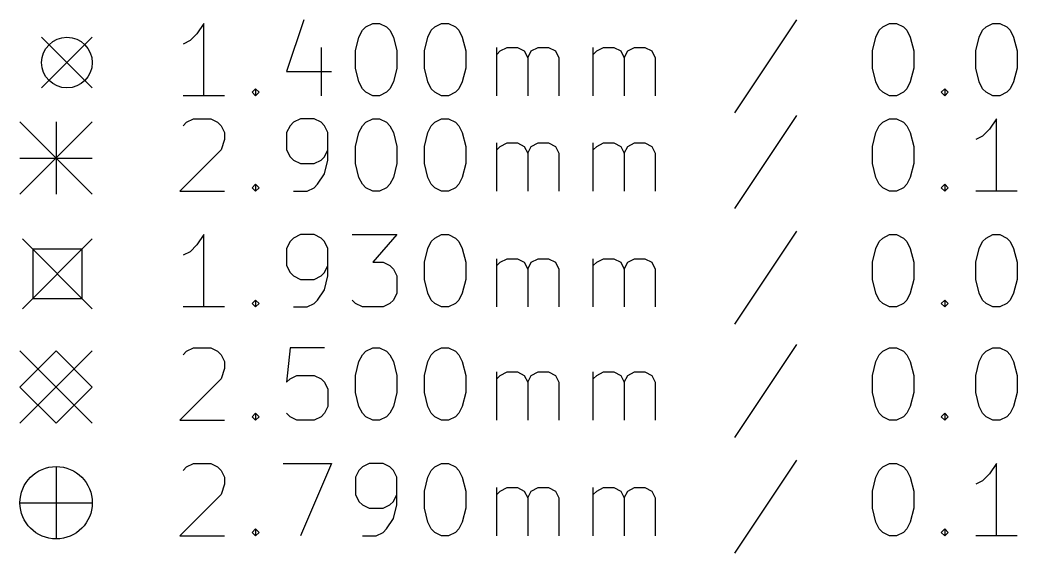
# Model space of a CAD drawing. Extents: x 53 to 275, y -173 to -40.
# Drawn here: x 52.95 to 80.51, y -173.21 to -158.47 of the extents above; entities that cross this region are included whole.
import ezdxf

# ---------------------------------------------------------------- set-up
doc = ezdxf.new("R2010")
doc.units = 0
doc.layers.add('BLACK', color=7, linetype='CONTINUOUS')

msp = doc.modelspace()

# ---------------------------------------------------------------- linework, layer by layer
at = {"layer": 'BLACK', "linetype": 'CONTINUOUS'}
for p, q in [((60.795863, -158.4696), (60.319673, -159.898171)), ((74.414912, -158.4696), (72.700627, -161.041028)), ((58.033958, -158.564838), (57.843482, -158.850552)), ((58.033958, -160.564838), (58.033958, -158.564838)), ((62.414911, -158.755314), (62.510149, -158.660076)), ((62.510149, -158.660076), (62.700625, -158.564838)), ((62.700625, -158.564838), (62.891102, -158.564838)), ((62.891102, -158.564838), (63.081578, -158.660076)), ((63.081578, -158.660076), (63.176816, -158.755314)), ((64.319673, -158.755314), (64.414911, -158.660076)), ((64.414911, -158.660076), (64.605387, -158.564838)), ((64.605387, -158.564838), (64.795864, -158.564838)), ((64.795864, -158.564838), (64.98634, -158.660076)), ((64.98634, -158.660076), (65.081578, -158.755314)), ((76.700627, -158.755314), (76.795865, -158.660076)), ((76.795865, -158.660076), (76.986341, -158.564838)), ((76.986341, -158.564838), (77.176818, -158.564838)), ((77.176818, -158.564838), (77.367294, -158.660076)), ((77.367294, -158.660076), (77.462532, -158.755314)), ((79.55777, -158.755314), (79.653008, -158.660076)), ((79.653008, -158.660076), (79.843484, -158.564838)), ((79.843484, -158.564838), (80.033961, -158.564838)), ((80.033961, -158.564838), (80.224437, -158.660076)), ((80.224437, -158.660076), (80.319675, -158.755314)), ((53.55, -158.95), (54.95, -160.35)), ((54.95, -158.95), (53.55, -160.35)), ((57.843482, -158.850552), (57.653006, -159.041028)), ((62.224435, -159.326742), (62.319673, -158.94579)), ((62.319673, -158.94579), (62.414911, -158.755314)), ((63.176816, -158.755314), (63.272054, -158.94579)), ((63.272054, -158.94579), (63.367292, -159.326742)), ((64.129197, -159.326742), (64.224435, -158.94579)), ((64.224435, -158.94579), (64.319673, -158.755314)), ((65.081578, -158.755314), (65.176816, -158.94579)), ((65.176816, -158.94579), (65.272054, -159.326742)), ((76.510151, -159.326742), (76.605389, -158.94579)), ((76.605389, -158.94579), (76.700627, -158.755314)), ((77.462532, -158.755314), (77.55777, -158.94579)), ((77.55777, -158.94579), (77.653008, -159.326742)), ((79.367294, -159.326742), (79.462532, -158.94579)), ((79.462532, -158.94579), (79.55777, -158.755314)), ((80.319675, -158.755314), (80.414913, -158.94579)), ((80.414913, -158.94579), (80.510151, -159.326742)), ((57.653006, -159.041028), (57.46253, -159.136266)), ((61.272054, -159.231504), (61.272054, -160.564838)), ((66.129197, -160.564838), (66.129197, -159.231504)), ((66.224435, -159.326742), (66.414911, -159.231504)), ((66.414911, -159.231504), (66.700626, -159.231504)), ((66.700626, -159.231504), (66.891102, -159.326742)), ((67.081578, -159.326742), (67.272054, -159.231504)), ((67.272054, -159.231504), (67.557768, -159.231504)), ((67.557768, -159.231504), (67.748245, -159.326742)), ((68.795864, -160.564838), (68.795864, -159.231504)), ((68.891102, -159.326742), (69.081578, -159.231504)), ((69.081578, -159.231504), (69.367293, -159.231504)), ((69.367293, -159.231504), (69.557769, -159.326742)), ((69.748245, -159.326742), (69.938721, -159.231504)), ((69.938721, -159.231504), (70.224435, -159.231504)), ((70.224435, -159.231504), (70.414912, -159.326742)), ((62.224435, -159.802933), (62.224435, -159.326742)), ((63.367292, -159.326742), (63.367292, -159.802933)), ((64.129197, -159.802933), (64.129197, -159.326742)), ((65.272054, -159.326742), (65.272054, -159.802933)), ((66.129197, -159.42198), (66.224435, -159.326742)), ((66.891102, -159.326742), (66.98634, -159.517219)), ((66.98634, -159.517219), (67.081578, -159.326742)), ((66.98634, -159.517219), (66.98634, -160.564838)), ((67.748245, -159.326742), (67.843483, -159.517219)), ((67.843483, -159.517219), (67.843483, -160.564838)), ((68.795864, -159.42198), (68.891102, -159.326742)), ((69.557769, -159.326742), (69.653007, -159.517219)), ((69.653007, -159.517219), (69.748245, -159.326742)), ((69.653007, -159.517219), (69.653007, -160.564838)), ((70.414912, -159.326742), (70.51015, -159.517219)), ((70.51015, -159.517219), (70.51015, -160.564838)), ((76.510151, -159.802933), (76.510151, -159.326742)), ((77.653008, -159.326742), (77.653008, -159.802933)), ((79.367294, -159.802933), (79.367294, -159.326742)), ((80.510151, -159.326742), (80.510151, -159.802933)), ((62.319673, -160.183885), (62.224435, -159.802933)), ((63.367292, -159.802933), (63.272054, -160.183885)), ((64.224435, -160.183885), (64.129197, -159.802933)), ((65.272054, -159.802933), (65.176816, -160.183885)), ((76.605389, -160.183885), (76.510151, -159.802933)), ((77.653008, -159.802933), (77.55777, -160.183885)), ((79.462532, -160.183885), (79.367294, -159.802933)), ((80.510151, -159.802933), (80.414913, -160.183885)), ((60.319673, -159.898171), (61.557768, -159.898171)), ((59.367292, -160.4696), (59.46253, -160.374361)), ((59.46253, -160.374361), (59.557768, -160.4696)), ((59.46253, -160.374361), (59.46253, -160.564838)), ((62.414911, -160.374361), (62.319673, -160.183885)), ((62.510149, -160.4696), (62.414911, -160.374361)), ((63.176816, -160.374361), (63.081578, -160.4696)), ((63.272054, -160.183885), (63.176816, -160.374361)), ((64.319673, -160.374361), (64.224435, -160.183885)), ((64.414911, -160.4696), (64.319673, -160.374361)), ((65.081578, -160.374361), (64.98634, -160.4696)), ((65.176816, -160.183885), (65.081578, -160.374361)), ((76.700627, -160.374361), (76.605389, -160.183885)), ((76.795865, -160.4696), (76.700627, -160.374361)), ((77.462532, -160.374361), (77.367294, -160.4696)), ((77.55777, -160.183885), (77.462532, -160.374361)), ((78.414913, -160.4696), (78.510151, -160.374361)), ((78.510151, -160.374361), (78.605389, -160.4696)), ((78.510151, -160.374361), (78.510151, -160.564838)), ((79.55777, -160.374361), (79.462532, -160.183885)), ((79.653008, -160.4696), (79.55777, -160.374361)), ((80.319675, -160.374361), (80.224437, -160.4696)), ((80.414913, -160.183885), (80.319675, -160.374361)), ((58.605387, -160.564838), (57.46253, -160.564838)), ((59.46253, -160.564838), (59.367292, -160.4696)), ((59.557768, -160.4696), (59.46253, -160.564838)), ((62.700625, -160.564838), (62.510149, -160.4696)), ((62.891102, -160.564838), (62.700625, -160.564838)), ((63.081578, -160.4696), (62.891102, -160.564838)), ((64.605387, -160.564838), (64.414911, -160.4696)), ((64.795864, -160.564838), (64.605387, -160.564838)), ((64.98634, -160.4696), (64.795864, -160.564838)), ((76.986341, -160.564838), (76.795865, -160.4696)), ((77.176818, -160.564838), (76.986341, -160.564838)), ((77.367294, -160.4696), (77.176818, -160.564838)), ((78.510151, -160.564838), (78.414913, -160.4696)), ((78.605389, -160.4696), (78.510151, -160.564838)), ((79.843484, -160.564838), (79.653008, -160.4696)), ((80.033961, -160.564838), (79.843484, -160.564838)), ((80.224437, -160.4696), (80.033961, -160.564838)), ((57.557768, -161.300076), (57.748244, -161.204838)), ((57.748244, -161.204838), (58.224435, -161.204838)), ((58.224435, -161.204838), (58.414911, -161.300076)), ((60.700625, -161.204838), (60.510149, -161.300076)), ((61.081578, -161.204838), (60.700625, -161.204838)), ((61.272054, -161.300076), (61.081578, -161.204838)), ((62.510149, -161.300076), (62.700625, -161.204838)), ((62.700625, -161.204838), (62.891102, -161.204838)), ((62.891102, -161.204838), (63.081578, -161.300076)), ((64.414911, -161.300076), (64.605387, -161.204838)), ((64.605387, -161.204838), (64.795864, -161.204838)), ((64.795864, -161.204838), (64.98634, -161.300076)), ((74.414912, -161.1096), (72.700627, -163.681028)), ((76.795865, -161.300076), (76.986341, -161.204838)), ((76.986341, -161.204838), (77.176818, -161.204838)), ((77.176818, -161.204838), (77.367294, -161.300076)), ((79.938722, -161.204838), (79.748246, -161.490552)), ((79.938722, -163.204838), (79.938722, -161.204838)), ((52.95, -161.29), (54.95, -163.29)), ((54.95, -161.29), (52.95, -163.29)), ((53.95, -161.29), (53.95, -163.29)), ((57.46253, -161.395314), (57.557768, -161.300076)), ((58.414911, -161.300076), (58.510149, -161.395314)), ((58.510149, -161.395314), (58.605387, -161.58579)), ((60.414911, -161.395314), (60.319673, -161.58579)), ((60.510149, -161.300076), (60.414911, -161.395314)), ((61.367292, -161.395314), (61.272054, -161.300076)), ((61.46253, -161.58579), (61.367292, -161.395314)), ((62.319673, -161.58579), (62.414911, -161.395314)), ((62.414911, -161.395314), (62.510149, -161.300076)), ((63.081578, -161.300076), (63.176816, -161.395314)), ((63.176816, -161.395314), (63.272054, -161.58579)), ((64.224435, -161.58579), (64.319673, -161.395314)), ((64.319673, -161.395314), (64.414911, -161.300076)), ((64.98634, -161.300076), (65.081578, -161.395314)), ((65.081578, -161.395314), (65.176816, -161.58579)), ((76.605389, -161.58579), (76.700627, -161.395314)), ((76.700627, -161.395314), (76.795865, -161.300076)), ((77.367294, -161.300076), (77.462532, -161.395314)), ((77.462532, -161.395314), (77.55777, -161.58579)), ((79.748246, -161.490552), (79.55777, -161.681028)), ((58.605387, -161.776266), (58.510149, -162.06198)), ((58.605387, -161.58579), (58.605387, -161.776266)), ((60.319673, -161.58579), (60.319673, -162.06198)), ((61.46253, -162.347695), (61.46253, -161.58579)), ((62.224435, -161.966742), (62.319673, -161.58579)), ((63.272054, -161.58579), (63.367292, -161.966742)), ((64.129197, -161.966742), (64.224435, -161.58579)), ((65.176816, -161.58579), (65.272054, -161.966742)), ((76.510151, -161.966742), (76.605389, -161.58579)), ((77.55777, -161.58579), (77.653008, -161.966742)), ((79.55777, -161.681028), (79.367294, -161.776266)), ((62.224435, -162.442933), (62.224435, -161.966742)), ((63.367292, -161.966742), (63.367292, -162.442933)), ((64.129197, -162.442933), (64.129197, -161.966742)), ((65.272054, -161.966742), (65.272054, -162.442933)), ((66.129197, -163.204838), (66.129197, -161.871504)), ((66.129197, -162.06198), (66.224435, -161.966742)), ((66.224435, -161.966742), (66.414911, -161.871504)), ((66.414911, -161.871504), (66.700626, -161.871504)), ((66.700626, -161.871504), (66.891102, -161.966742)), ((66.891102, -161.966742), (66.98634, -162.157219)), ((66.98634, -162.157219), (67.081578, -161.966742)), ((67.081578, -161.966742), (67.272054, -161.871504)), ((67.272054, -161.871504), (67.557768, -161.871504)), ((67.557768, -161.871504), (67.748245, -161.966742)), ((67.748245, -161.966742), (67.843483, -162.157219)), ((68.795864, -163.204838), (68.795864, -161.871504)), ((68.795864, -162.06198), (68.891102, -161.966742)), ((68.891102, -161.966742), (69.081578, -161.871504)), ((69.081578, -161.871504), (69.367293, -161.871504)), ((69.367293, -161.871504), (69.557769, -161.966742)), ((69.557769, -161.966742), (69.653007, -162.157219)), ((69.653007, -162.157219), (69.748245, -161.966742)), ((69.748245, -161.966742), (69.938721, -161.871504)), ((69.938721, -161.871504), (70.224435, -161.871504)), ((70.224435, -161.871504), (70.414912, -161.966742)), ((70.414912, -161.966742), (70.51015, -162.157219)), ((76.510151, -162.442933), (76.510151, -161.966742)), ((77.653008, -161.966742), (77.653008, -162.442933)), ((52.95, -162.29), (54.95, -162.29)), ((58.510149, -162.06198), (57.367292, -163.204838)), ((60.319673, -162.06198), (60.414911, -162.252457)), ((60.414911, -162.252457), (60.510149, -162.347695)), ((61.272054, -162.347695), (61.367292, -162.252457)), ((61.367292, -162.252457), (61.46253, -162.06198)), ((66.98634, -162.157219), (66.98634, -163.204838)), ((67.843483, -162.157219), (67.843483, -163.204838)), ((69.653007, -162.157219), (69.653007, -163.204838)), ((70.51015, -162.157219), (70.51015, -163.204838)), ((60.510149, -162.347695), (60.700625, -162.442933)), ((60.700625, -162.442933), (61.081578, -162.442933)), ((61.081578, -162.442933), (61.272054, -162.347695)), ((61.367292, -162.728647), (61.46253, -162.347695)), ((62.319673, -162.823885), (62.224435, -162.442933)), ((63.367292, -162.442933), (63.272054, -162.823885)), ((64.224435, -162.823885), (64.129197, -162.442933)), ((65.272054, -162.442933), (65.176816, -162.823885)), ((76.605389, -162.823885), (76.510151, -162.442933)), ((77.653008, -162.442933), (77.55777, -162.823885)), ((61.176816, -163.014361), (61.367292, -162.728647)), ((62.414911, -163.014361), (62.319673, -162.823885)), ((63.272054, -162.823885), (63.176816, -163.014361)), ((64.319673, -163.014361), (64.224435, -162.823885)), ((65.176816, -162.823885), (65.081578, -163.014361)), ((76.700627, -163.014361), (76.605389, -162.823885)), ((77.55777, -162.823885), (77.462532, -163.014361)), ((59.367292, -163.1096), (59.46253, -163.014361)), ((59.46253, -163.204838), (59.367292, -163.1096)), ((59.46253, -163.014361), (59.557768, -163.1096)), ((59.46253, -163.014361), (59.46253, -163.204838)), ((59.557768, -163.1096), (59.46253, -163.204838)), ((60.891101, -163.204838), (61.081578, -163.1096)), ((61.081578, -163.1096), (61.176816, -163.014361)), ((62.510149, -163.1096), (62.414911, -163.014361)), ((62.700625, -163.204838), (62.510149, -163.1096)), ((63.081578, -163.1096), (62.891102, -163.204838)), ((63.176816, -163.014361), (63.081578, -163.1096)), ((64.414911, -163.1096), (64.319673, -163.014361)), ((64.605387, -163.204838), (64.414911, -163.1096)), ((64.98634, -163.1096), (64.795864, -163.204838)), ((65.081578, -163.014361), (64.98634, -163.1096)), ((76.795865, -163.1096), (76.700627, -163.014361)), ((76.986341, -163.204838), (76.795865, -163.1096)), ((77.367294, -163.1096), (77.176818, -163.204838)), ((77.462532, -163.014361), (77.367294, -163.1096)), ((78.414913, -163.1096), (78.510151, -163.014361)), ((78.510151, -163.204838), (78.414913, -163.1096)), ((78.510151, -163.014361), (78.605389, -163.1096)), ((78.510151, -163.014361), (78.510151, -163.204838)), ((78.605389, -163.1096), (78.510151, -163.204838)), ((57.367292, -163.204838), (58.605387, -163.204838)), ((60.510149, -163.204838), (60.891101, -163.204838)), ((62.891102, -163.204838), (62.700625, -163.204838)), ((64.795864, -163.204838), (64.605387, -163.204838)), ((77.176818, -163.204838), (76.986341, -163.204838)), ((80.510151, -163.204838), (79.367294, -163.204838)), ((53.0196, -164.5248), (54.95, -166.4552)), ((54.95, -164.5248), (53.0196, -166.4552)), ((58.033958, -164.404838), (57.843482, -164.690552)), ((58.033958, -166.404838), (58.033958, -164.404838)), ((60.510149, -164.500076), (60.414911, -164.595314)), ((60.700625, -164.404838), (60.510149, -164.500076)), ((61.081578, -164.404838), (60.700625, -164.404838)), ((61.272054, -164.500076), (61.081578, -164.404838)), ((61.367292, -164.595314), (61.272054, -164.500076)), ((62.129197, -164.404838), (63.367292, -164.404838)), ((63.367292, -164.404838), (62.700625, -165.166742)), ((64.319673, -164.595314), (64.414911, -164.500076)), ((64.414911, -164.500076), (64.605387, -164.404838)), ((64.605387, -164.404838), (64.795864, -164.404838)), ((64.795864, -164.404838), (64.98634, -164.500076)), ((64.98634, -164.500076), (65.081578, -164.595314)), ((74.414912, -164.3096), (72.700627, -166.881028)), ((76.700627, -164.595314), (76.795865, -164.500076)), ((76.795865, -164.500076), (76.986341, -164.404838)), ((76.986341, -164.404838), (77.176818, -164.404838)), ((77.176818, -164.404838), (77.367294, -164.500076)), ((77.367294, -164.500076), (77.462532, -164.595314)), ((79.55777, -164.595314), (79.653008, -164.500076)), ((79.653008, -164.500076), (79.843484, -164.404838)), ((79.843484, -164.404838), (80.033961, -164.404838)), ((80.033961, -164.404838), (80.224437, -164.500076)), ((80.224437, -164.500076), (80.319675, -164.595314)), ((54.667306, -164.807494), (53.302294, -164.807494)), ((53.302294, -164.807494), (53.302294, -166.172506)), ((54.667306, -166.172506), (54.667306, -164.807494)), ((57.843482, -164.690552), (57.653006, -164.881028)), ((60.414911, -164.595314), (60.319673, -164.78579)), ((60.319673, -164.78579), (60.319673, -165.26198)), ((61.46253, -164.78579), (61.367292, -164.595314)), ((61.46253, -165.547695), (61.46253, -164.78579)), ((64.129197, -165.166742), (64.224435, -164.78579)), ((64.224435, -164.78579), (64.319673, -164.595314)), ((65.081578, -164.595314), (65.176816, -164.78579)), ((65.176816, -164.78579), (65.272054, -165.166742)), ((76.510151, -165.166742), (76.605389, -164.78579)), ((76.605389, -164.78579), (76.700627, -164.595314)), ((77.462532, -164.595314), (77.55777, -164.78579)), ((77.55777, -164.78579), (77.653008, -165.166742)), ((79.367294, -165.166742), (79.462532, -164.78579)), ((79.462532, -164.78579), (79.55777, -164.595314)), ((80.319675, -164.595314), (80.414913, -164.78579)), ((80.414913, -164.78579), (80.510151, -165.166742)), ((57.653006, -164.881028), (57.46253, -164.976266)), ((66.129197, -166.404838), (66.129197, -165.071504)), ((66.224435, -165.166742), (66.414911, -165.071504)), ((66.414911, -165.071504), (66.700626, -165.071504)), ((66.700626, -165.071504), (66.891102, -165.166742)), ((67.081578, -165.166742), (67.272054, -165.071504)), ((67.272054, -165.071504), (67.557768, -165.071504)), ((67.557768, -165.071504), (67.748245, -165.166742)), ((68.795864, -166.404838), (68.795864, -165.071504)), ((68.891102, -165.166742), (69.081578, -165.071504)), ((69.081578, -165.071504), (69.367293, -165.071504)), ((69.367293, -165.071504), (69.557769, -165.166742)), ((69.748245, -165.166742), (69.938721, -165.071504)), ((69.938721, -165.071504), (70.224435, -165.071504)), ((70.224435, -165.071504), (70.414912, -165.166742)), ((60.319673, -165.26198), (60.414911, -165.452457)), ((61.367292, -165.452457), (61.46253, -165.26198)), ((62.700625, -165.166742), (62.98634, -165.166742)), ((62.98634, -165.166742), (63.176816, -165.26198)), ((63.176816, -165.26198), (63.272054, -165.357219)), ((63.272054, -165.357219), (63.367292, -165.547695)), ((64.129197, -165.642933), (64.129197, -165.166742)), ((65.272054, -165.166742), (65.272054, -165.642933)), ((66.129197, -165.26198), (66.224435, -165.166742)), ((66.891102, -165.166742), (66.98634, -165.357219)), ((66.98634, -165.357219), (67.081578, -165.166742)), ((66.98634, -165.357219), (66.98634, -166.404838)), ((67.748245, -165.166742), (67.843483, -165.357219)), ((67.843483, -165.357219), (67.843483, -166.404838)), ((68.795864, -165.26198), (68.891102, -165.166742)), ((69.557769, -165.166742), (69.653007, -165.357219)), ((69.653007, -165.357219), (69.748245, -165.166742)), ((69.653007, -165.357219), (69.653007, -166.404838)), ((70.414912, -165.166742), (70.51015, -165.357219)), ((70.51015, -165.357219), (70.51015, -166.404838)), ((76.510151, -165.642933), (76.510151, -165.166742)), ((77.653008, -165.166742), (77.653008, -165.642933)), ((79.367294, -165.642933), (79.367294, -165.166742)), ((80.510151, -165.166742), (80.510151, -165.642933)), ((60.414911, -165.452457), (60.510149, -165.547695)), ((60.510149, -165.547695), (60.700625, -165.642933)), ((61.081578, -165.642933), (61.272054, -165.547695)), ((61.272054, -165.547695), (61.367292, -165.452457)), ((61.367292, -165.928647), (61.46253, -165.547695)), ((63.367292, -165.547695), (63.367292, -166.023885)), ((60.700625, -165.642933), (61.081578, -165.642933)), ((64.224435, -166.023885), (64.129197, -165.642933)), ((65.272054, -165.642933), (65.176816, -166.023885)), ((76.605389, -166.023885), (76.510151, -165.642933)), ((77.653008, -165.642933), (77.55777, -166.023885)), ((79.462532, -166.023885), (79.367294, -165.642933)), ((80.510151, -165.642933), (80.414913, -166.023885)), ((53.302294, -166.172506), (54.667306, -166.172506)), ((61.176816, -166.214361), (61.367292, -165.928647)), ((63.367292, -166.023885), (63.272054, -166.214361)), ((64.319673, -166.214361), (64.224435, -166.023885)), ((65.176816, -166.023885), (65.081578, -166.214361)), ((76.700627, -166.214361), (76.605389, -166.023885)), ((77.55777, -166.023885), (77.462532, -166.214361)), ((79.55777, -166.214361), (79.462532, -166.023885)), ((80.414913, -166.023885), (80.319675, -166.214361)), ((58.605387, -166.404838), (57.46253, -166.404838)), ((59.367292, -166.3096), (59.46253, -166.214361)), ((59.46253, -166.404838), (59.367292, -166.3096)), ((59.46253, -166.214361), (59.557768, -166.3096)), ((59.46253, -166.214361), (59.46253, -166.404838)), ((59.557768, -166.3096), (59.46253, -166.404838)), ((60.510149, -166.404838), (60.891101, -166.404838)), ((60.891101, -166.404838), (61.081578, -166.3096)), ((61.081578, -166.3096), (61.176816, -166.214361)), ((62.224435, -166.3096), (62.129197, -166.214361)), ((62.414911, -166.404838), (62.224435, -166.3096)), ((62.98634, -166.404838), (62.414911, -166.404838)), ((63.176816, -166.3096), (62.98634, -166.404838)), ((63.272054, -166.214361), (63.176816, -166.3096)), ((64.414911, -166.3096), (64.319673, -166.214361)), ((64.605387, -166.404838), (64.414911, -166.3096)), ((64.795864, -166.404838), (64.605387, -166.404838)), ((64.98634, -166.3096), (64.795864, -166.404838)), ((65.081578, -166.214361), (64.98634, -166.3096)), ((76.795865, -166.3096), (76.700627, -166.214361)), ((76.986341, -166.404838), (76.795865, -166.3096)), ((77.176818, -166.404838), (76.986341, -166.404838)), ((77.367294, -166.3096), (77.176818, -166.404838)), ((77.462532, -166.214361), (77.367294, -166.3096)), ((78.414913, -166.3096), (78.510151, -166.214361)), ((78.510151, -166.404838), (78.414913, -166.3096)), ((78.510151, -166.214361), (78.605389, -166.3096)), ((78.510151, -166.214361), (78.510151, -166.404838)), ((78.605389, -166.3096), (78.510151, -166.404838)), ((79.653008, -166.3096), (79.55777, -166.214361)), ((79.843484, -166.404838), (79.653008, -166.3096)), ((80.033961, -166.404838), (79.843484, -166.404838)), ((80.224437, -166.3096), (80.033961, -166.404838)), ((80.319675, -166.214361), (80.224437, -166.3096)), ((57.557768, -167.630476), (57.748244, -167.535238)), ((57.748244, -167.535238), (58.224435, -167.535238)), ((58.224435, -167.535238), (58.414911, -167.630476)), ((60.414911, -167.535238), (60.319673, -168.487619)), ((61.367292, -167.535238), (60.414911, -167.535238)), ((62.510149, -167.630476), (62.700625, -167.535238)), ((62.700625, -167.535238), (62.891102, -167.535238)), ((62.891102, -167.535238), (63.081578, -167.630476)), ((64.414911, -167.630476), (64.605387, -167.535238)), ((64.605387, -167.535238), (64.795864, -167.535238)), ((64.795864, -167.535238), (64.98634, -167.630476)), ((74.414912, -167.44), (72.700627, -170.011428)), ((76.795865, -167.630476), (76.986341, -167.535238)), ((76.986341, -167.535238), (77.176818, -167.535238)), ((77.176818, -167.535238), (77.367294, -167.630476)), ((79.653008, -167.630476), (79.843484, -167.535238)), ((79.843484, -167.535238), (80.033961, -167.535238)), ((80.033961, -167.535238), (80.224437, -167.630476)), ((52.95, -167.6204), (54.95, -169.6204)), ((54.95, -167.6204), (52.95, -169.6204)), ((53.95, -167.6204), (52.95, -168.6204)), ((54.95, -168.6204), (53.95, -167.6204)), ((57.46253, -167.725714), (57.557768, -167.630476)), ((58.414911, -167.630476), (58.510149, -167.725714)), ((58.510149, -167.725714), (58.605387, -167.91619)), ((62.319673, -167.91619), (62.414911, -167.725714)), ((62.414911, -167.725714), (62.510149, -167.630476)), ((63.081578, -167.630476), (63.176816, -167.725714)), ((63.176816, -167.725714), (63.272054, -167.91619)), ((64.224435, -167.91619), (64.319673, -167.725714)), ((64.319673, -167.725714), (64.414911, -167.630476)), ((64.98634, -167.630476), (65.081578, -167.725714)), ((65.081578, -167.725714), (65.176816, -167.91619)), ((76.605389, -167.91619), (76.700627, -167.725714)), ((76.700627, -167.725714), (76.795865, -167.630476)), ((77.367294, -167.630476), (77.462532, -167.725714)), ((77.462532, -167.725714), (77.55777, -167.91619)), ((79.462532, -167.91619), (79.55777, -167.725714)), ((79.55777, -167.725714), (79.653008, -167.630476)), ((80.224437, -167.630476), (80.319675, -167.725714)), ((80.319675, -167.725714), (80.414913, -167.91619)), ((58.605387, -168.106666), (58.510149, -168.39238)), ((58.605387, -167.91619), (58.605387, -168.106666)), ((62.224435, -168.297142), (62.319673, -167.91619)), ((63.272054, -167.91619), (63.367292, -168.297142)), ((64.129197, -168.297142), (64.224435, -167.91619)), ((65.176816, -167.91619), (65.272054, -168.297142)), ((76.510151, -168.297142), (76.605389, -167.91619)), ((77.55777, -167.91619), (77.653008, -168.297142)), ((79.367294, -168.297142), (79.462532, -167.91619)), ((80.414913, -167.91619), (80.510151, -168.297142)), ((58.510149, -168.39238), (57.367292, -169.535238)), ((60.319673, -168.487619), (60.414911, -168.39238)), ((60.414911, -168.39238), (60.605387, -168.297142)), ((60.605387, -168.297142), (61.081578, -168.297142)), ((61.081578, -168.297142), (61.272054, -168.39238)), ((61.272054, -168.39238), (61.367292, -168.487619)), ((62.224435, -168.773333), (62.224435, -168.297142)), ((63.367292, -168.297142), (63.367292, -168.773333)), ((64.129197, -168.773333), (64.129197, -168.297142)), ((65.272054, -168.297142), (65.272054, -168.773333)), ((66.129197, -169.535238), (66.129197, -168.201904)), ((66.129197, -168.39238), (66.224435, -168.297142)), ((66.224435, -168.297142), (66.414911, -168.201904)), ((66.414911, -168.201904), (66.700626, -168.201904)), ((66.700626, -168.201904), (66.891102, -168.297142)), ((66.891102, -168.297142), (66.98634, -168.487619)), ((66.98634, -168.487619), (67.081578, -168.297142)), ((67.081578, -168.297142), (67.272054, -168.201904)), ((67.272054, -168.201904), (67.557768, -168.201904)), ((67.557768, -168.201904), (67.748245, -168.297142)), ((67.748245, -168.297142), (67.843483, -168.487619)), ((68.795864, -169.535238), (68.795864, -168.201904)), ((68.795864, -168.39238), (68.891102, -168.297142)), ((68.891102, -168.297142), (69.081578, -168.201904)), ((69.081578, -168.201904), (69.367293, -168.201904)), ((69.367293, -168.201904), (69.557769, -168.297142)), ((69.557769, -168.297142), (69.653007, -168.487619)), ((69.653007, -168.487619), (69.748245, -168.297142)), ((69.748245, -168.297142), (69.938721, -168.201904)), ((69.938721, -168.201904), (70.224435, -168.201904)), ((70.224435, -168.201904), (70.414912, -168.297142)), ((70.414912, -168.297142), (70.51015, -168.487619)), ((76.510151, -168.773333), (76.510151, -168.297142)), ((77.653008, -168.297142), (77.653008, -168.773333)), ((79.367294, -168.773333), (79.367294, -168.297142)), ((80.510151, -168.297142), (80.510151, -168.773333)), ((52.95, -168.6204), (53.95, -169.6204)), ((53.95, -169.6204), (54.95, -168.6204)), ((61.367292, -168.487619), (61.46253, -168.678095)), ((66.98634, -168.487619), (66.98634, -169.535238)), ((67.843483, -168.487619), (67.843483, -169.535238)), ((69.653007, -168.487619), (69.653007, -169.535238)), ((70.51015, -168.487619), (70.51015, -169.535238)), ((61.46253, -168.678095), (61.46253, -169.154285)), ((62.319673, -169.154285), (62.224435, -168.773333)), ((63.367292, -168.773333), (63.272054, -169.154285)), ((64.224435, -169.154285), (64.129197, -168.773333)), ((65.272054, -168.773333), (65.176816, -169.154285)), ((76.605389, -169.154285), (76.510151, -168.773333)), ((77.653008, -168.773333), (77.55777, -169.154285)), ((79.462532, -169.154285), (79.367294, -168.773333)), ((80.510151, -168.773333), (80.414913, -169.154285)), ((61.46253, -169.154285), (61.367292, -169.344761)), ((62.414911, -169.344761), (62.319673, -169.154285)), ((63.272054, -169.154285), (63.176816, -169.344761)), ((64.319673, -169.344761), (64.224435, -169.154285)), ((65.176816, -169.154285), (65.081578, -169.344761)), ((76.700627, -169.344761), (76.605389, -169.154285)), ((77.55777, -169.154285), (77.462532, -169.344761)), ((79.55777, -169.344761), (79.462532, -169.154285)), ((80.414913, -169.154285), (80.319675, -169.344761)), ((59.367292, -169.44), (59.46253, -169.344761)), ((59.46253, -169.535238), (59.367292, -169.44)), ((59.46253, -169.344761), (59.557768, -169.44)), ((59.46253, -169.344761), (59.46253, -169.535238)), ((59.557768, -169.44), (59.46253, -169.535238)), ((60.414911, -169.44), (60.319673, -169.344761)), ((60.605387, -169.535238), (60.414911, -169.44)), ((61.272054, -169.44), (61.081578, -169.535238)), ((61.367292, -169.344761), (61.272054, -169.44)), ((62.510149, -169.44), (62.414911, -169.344761)), ((62.700625, -169.535238), (62.510149, -169.44)), ((63.081578, -169.44), (62.891102, -169.535238)), ((63.176816, -169.344761), (63.081578, -169.44)), ((64.414911, -169.44), (64.319673, -169.344761)), ((64.605387, -169.535238), (64.414911, -169.44)), ((64.98634, -169.44), (64.795864, -169.535238)), ((65.081578, -169.344761), (64.98634, -169.44)), ((76.795865, -169.44), (76.700627, -169.344761)), ((76.986341, -169.535238), (76.795865, -169.44)), ((77.367294, -169.44), (77.176818, -169.535238)), ((77.462532, -169.344761), (77.367294, -169.44)), ((78.414913, -169.44), (78.510151, -169.344761)), ((78.510151, -169.535238), (78.414913, -169.44)), ((78.510151, -169.344761), (78.605389, -169.44)), ((78.510151, -169.344761), (78.510151, -169.535238)), ((78.605389, -169.44), (78.510151, -169.535238)), ((79.653008, -169.44), (79.55777, -169.344761)), ((79.843484, -169.535238), (79.653008, -169.44)), ((80.224437, -169.44), (80.033961, -169.535238)), ((80.319675, -169.344761), (80.224437, -169.44)), ((57.367292, -169.535238), (58.605387, -169.535238)), ((61.081578, -169.535238), (60.605387, -169.535238)), ((62.891102, -169.535238), (62.700625, -169.535238)), ((64.795864, -169.535238), (64.605387, -169.535238)), ((77.176818, -169.535238), (76.986341, -169.535238)), ((80.033961, -169.535238), (79.843484, -169.535238)), ((53.95, -170.8204), (53.95, -172.8204)), ((57.46253, -170.925714), (57.557768, -170.830476)), ((57.557768, -170.830476), (57.748244, -170.735238)), ((57.748244, -170.735238), (58.224435, -170.735238)), ((58.224435, -170.735238), (58.414911, -170.830476)), ((58.414911, -170.830476), (58.510149, -170.925714)), ((60.224435, -170.735238), (61.557768, -170.735238)), ((61.557768, -170.735238), (60.700625, -172.735238)), ((62.414911, -170.830476), (62.319673, -170.925714)), ((62.605387, -170.735238), (62.414911, -170.830476)), ((62.98634, -170.735238), (62.605387, -170.735238)), ((63.176816, -170.830476), (62.98634, -170.735238)), ((63.272054, -170.925714), (63.176816, -170.830476)), ((64.319673, -170.925714), (64.414911, -170.830476)), ((64.414911, -170.830476), (64.605387, -170.735238)), ((64.605387, -170.735238), (64.795864, -170.735238)), ((64.795864, -170.735238), (64.98634, -170.830476)), ((64.98634, -170.830476), (65.081578, -170.925714)), ((74.414912, -170.64), (72.700627, -173.211428)), ((76.700627, -170.925714), (76.795865, -170.830476)), ((76.795865, -170.830476), (76.986341, -170.735238)), ((76.986341, -170.735238), (77.176818, -170.735238)), ((77.176818, -170.735238), (77.367294, -170.830476)), ((77.367294, -170.830476), (77.462532, -170.925714)), ((79.938722, -170.735238), (79.748246, -171.020952)), ((79.938722, -172.735238), (79.938722, -170.735238)), ((58.510149, -170.925714), (58.605387, -171.11619)), ((58.605387, -171.11619), (58.605387, -171.306666)), ((62.319673, -170.925714), (62.224435, -171.11619)), ((62.224435, -171.11619), (62.224435, -171.59238)), ((63.367292, -171.11619), (63.272054, -170.925714)), ((63.367292, -171.878095), (63.367292, -171.11619)), ((64.129197, -171.497142), (64.224435, -171.11619)), ((64.224435, -171.11619), (64.319673, -170.925714)), ((65.081578, -170.925714), (65.176816, -171.11619)), ((65.176816, -171.11619), (65.272054, -171.497142)), ((76.510151, -171.497142), (76.605389, -171.11619)), ((76.605389, -171.11619), (76.700627, -170.925714)), ((77.462532, -170.925714), (77.55777, -171.11619)), ((77.55777, -171.11619), (77.653008, -171.497142)), ((79.748246, -171.020952), (79.55777, -171.211428)), ((58.605387, -171.306666), (58.510149, -171.59238)), ((66.129197, -172.735238), (66.129197, -171.401904)), ((66.224435, -171.497142), (66.414911, -171.401904)), ((66.414911, -171.401904), (66.700626, -171.401904)), ((66.700626, -171.401904), (66.891102, -171.497142)), ((67.081578, -171.497142), (67.272054, -171.401904)), ((67.272054, -171.401904), (67.557768, -171.401904)), ((67.557768, -171.401904), (67.748245, -171.497142)), ((68.795864, -172.735238), (68.795864, -171.401904)), ((68.891102, -171.497142), (69.081578, -171.401904)), ((69.081578, -171.401904), (69.367293, -171.401904)), ((69.367293, -171.401904), (69.557769, -171.497142)), ((69.748245, -171.497142), (69.938721, -171.401904)), ((69.938721, -171.401904), (70.224435, -171.401904)), ((70.224435, -171.401904), (70.414912, -171.497142)), ((79.55777, -171.211428), (79.367294, -171.306666)), ((58.510149, -171.59238), (57.367292, -172.735238)), ((62.224435, -171.59238), (62.319673, -171.782857)), ((63.272054, -171.782857), (63.367292, -171.59238)), ((64.129197, -171.973333), (64.129197, -171.497142)), ((65.272054, -171.497142), (65.272054, -171.973333)), ((66.129197, -171.59238), (66.224435, -171.497142)), ((66.891102, -171.497142), (66.98634, -171.687619)), ((66.98634, -171.687619), (67.081578, -171.497142)), ((66.98634, -171.687619), (66.98634, -172.735238)), ((67.748245, -171.497142), (67.843483, -171.687619)), ((67.843483, -171.687619), (67.843483, -172.735238)), ((68.795864, -171.59238), (68.891102, -171.497142)), ((69.557769, -171.497142), (69.653007, -171.687619)), ((69.653007, -171.687619), (69.748245, -171.497142)), ((69.653007, -171.687619), (69.653007, -172.735238)), ((70.414912, -171.497142), (70.51015, -171.687619)), ((70.51015, -171.687619), (70.51015, -172.735238)), ((76.510151, -171.973333), (76.510151, -171.497142)), ((77.653008, -171.497142), (77.653008, -171.973333)), ((52.95, -171.8204), (54.95, -171.8204)), ((62.319673, -171.782857), (62.414911, -171.878095)), ((62.414911, -171.878095), (62.605387, -171.973333)), ((62.605387, -171.973333), (62.98634, -171.973333)), ((62.98634, -171.973333), (63.176816, -171.878095)), ((63.176816, -171.878095), (63.272054, -171.782857)), ((63.272054, -172.259047), (63.367292, -171.878095)), ((64.224435, -172.354285), (64.129197, -171.973333)), ((65.272054, -171.973333), (65.176816, -172.354285)), ((76.605389, -172.354285), (76.510151, -171.973333)), ((77.653008, -171.973333), (77.55777, -172.354285)), ((63.081578, -172.544761), (63.272054, -172.259047)), ((64.319673, -172.544761), (64.224435, -172.354285)), ((65.176816, -172.354285), (65.081578, -172.544761)), ((76.700627, -172.544761), (76.605389, -172.354285)), ((77.55777, -172.354285), (77.462532, -172.544761)), ((57.367292, -172.735238), (58.605387, -172.735238)), ((59.367292, -172.64), (59.46253, -172.544761)), ((59.46253, -172.735238), (59.367292, -172.64)), ((59.46253, -172.544761), (59.557768, -172.64)), ((59.46253, -172.544761), (59.46253, -172.735238)), ((59.557768, -172.64), (59.46253, -172.735238)), ((62.414911, -172.735238), (62.795863, -172.735238)), ((62.795863, -172.735238), (62.98634, -172.64)), ((62.98634, -172.64), (63.081578, -172.544761)), ((64.414911, -172.64), (64.319673, -172.544761)), ((64.605387, -172.735238), (64.414911, -172.64)), ((64.795864, -172.735238), (64.605387, -172.735238)), ((64.98634, -172.64), (64.795864, -172.735238)), ((65.081578, -172.544761), (64.98634, -172.64)), ((76.795865, -172.64), (76.700627, -172.544761)), ((76.986341, -172.735238), (76.795865, -172.64)), ((77.176818, -172.735238), (76.986341, -172.735238)), ((77.367294, -172.64), (77.176818, -172.735238)), ((77.462532, -172.544761), (77.367294, -172.64)), ((78.414913, -172.64), (78.510151, -172.544761)), ((78.510151, -172.735238), (78.414913, -172.64)), ((78.510151, -172.544761), (78.605389, -172.64)), ((78.510151, -172.544761), (78.510151, -172.735238)), ((78.605389, -172.64), (78.510151, -172.735238)), ((80.510151, -172.735238), (79.367294, -172.735238))]:
    msp.add_line(p, q, dxfattribs=at)
at = {"layer": 'BLACK'}
for centre, radius in [((54.25, -159.65), 0.7), ((53.95, -171.8204), 1)]:
    msp.add_circle(centre, radius, dxfattribs=at)

doc.saveas('drawing.dxf')
